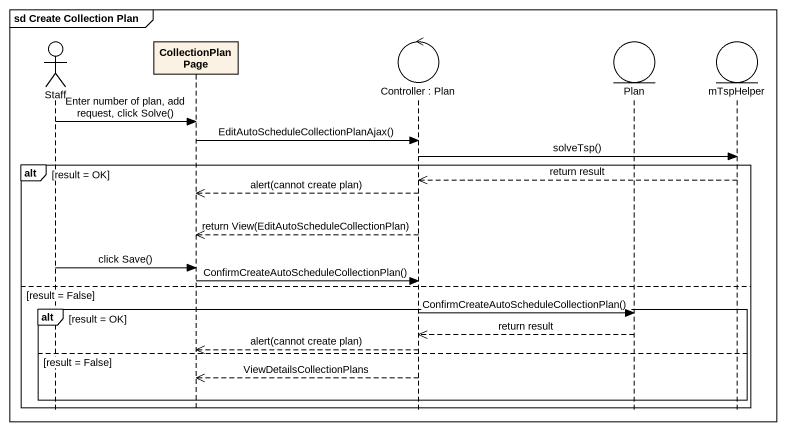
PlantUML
@startuml
mainframe sd Create Collection Plan
hide footbox
actor Staff
participant "CollectionPlan Page" as CollectionPlan_Page
control "Controller : Plan" as Controller_Plan
entity Plan
entity mTspHelper

Staff -> CollectionPlan_Page : Enter number of plan, add request, click Solve()
CollectionPlan_Page -> Controller_Plan : EditAutoScheduleCollectionPlanAjax()
Controller_Plan -> mTspHelper : solveTsp()
alt result = OK
  mTspHelper -->> Controller_Plan : return result
  Controller_Plan -->> CollectionPlan_Page : alert(cannot create plan)
  Controller_Plan -->> CollectionPlan_Page : return View(EditAutoScheduleCollectionPlan)
  Staff -> CollectionPlan_Page : click Save()
  CollectionPlan_Page -> Controller_Plan : ConfirmCreateAutoScheduleCollectionPlan()
else result = False
  alt result = OK
    Controller_Plan -> Plan : ConfirmCreateAutoScheduleCollectionPlan()
    Plan -->> Controller_Plan : return result
    Controller_Plan -->> CollectionPlan_Page : alert(cannot create plan)
  else result = False
    Controller_Plan -->> CollectionPlan_Page : ViewDetailsCollectionPlans
  end
end
@enduml
